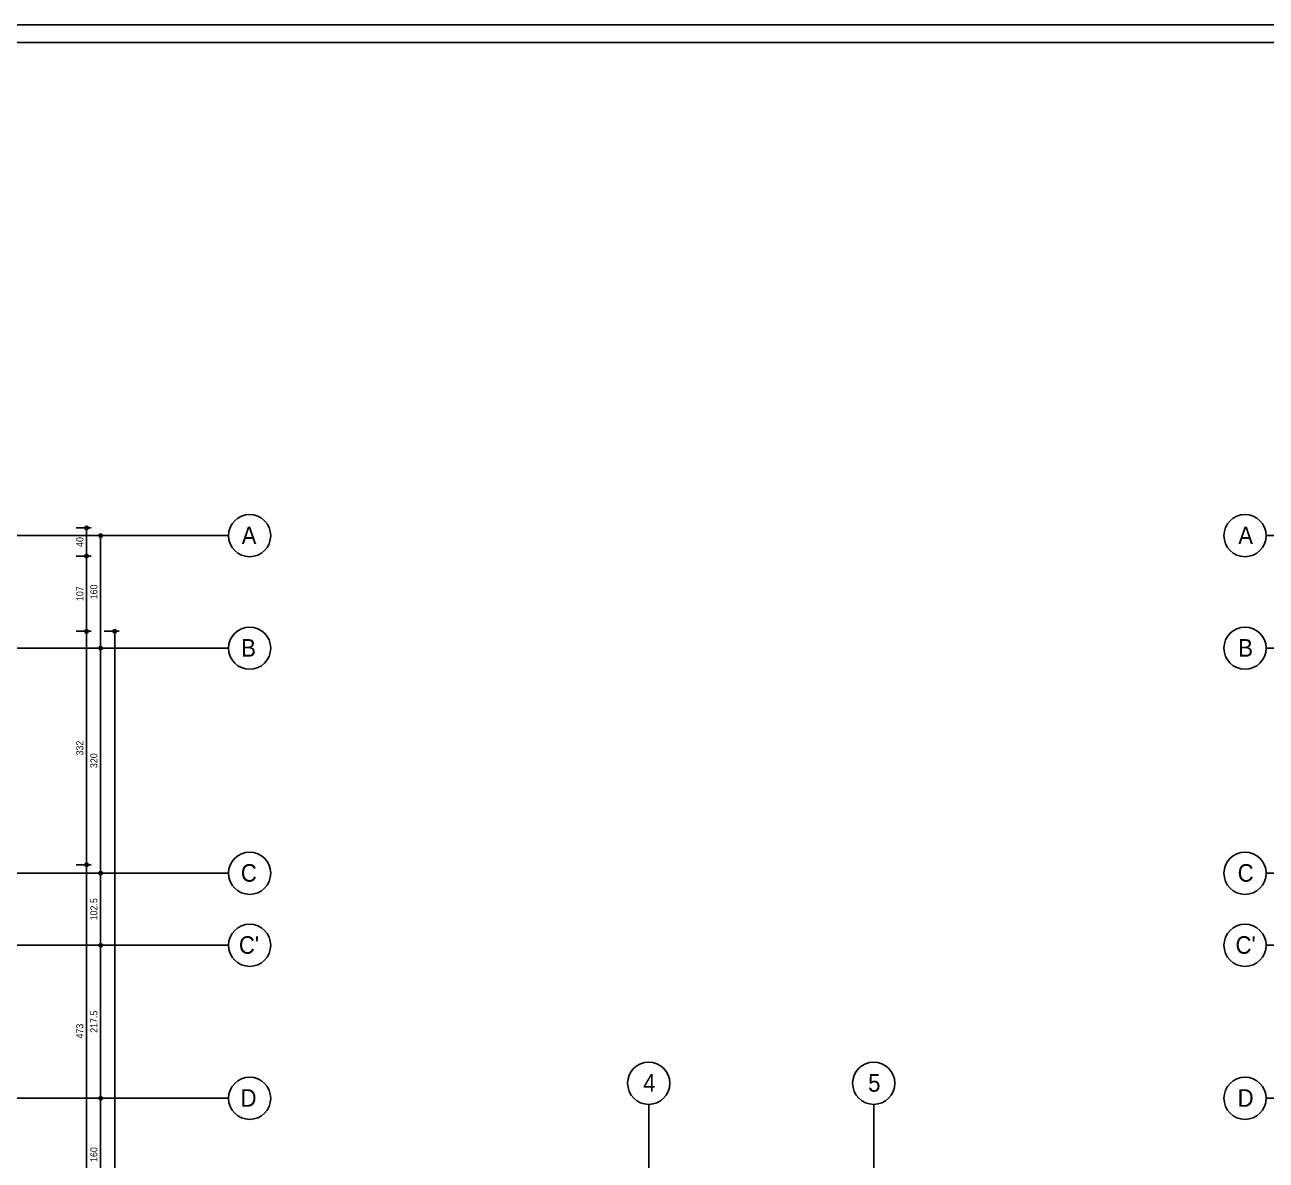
# Model space of a CAD drawing. Extents: x 460786 to 545292, y 30998 to 41694.
# Drawn here: x 471505 to 473270, y 40080 to 41694 of the extents above; entities that cross this region are included whole.
import ezdxf
from ezdxf.enums import TextEntityAlignment as Align

# ---------------------------------------------------------------- set-up
doc = ezdxf.new("R2010")
doc.units = 0
doc.header["$LTSCALE"] = 50
doc.header["$MEASUREMENT"] = 0
doc.header["$PDMODE"] = 35
doc.linetypes.add('DASHDOT', pattern=[5.5, 5, -0.25, 0, -0.25])
doc.layers.get('0').update_dxf_attribs({"linetype": 'CONTINUOUS'})
doc.layers.get('Defpoints').update_dxf_attribs({"linetype": 'CONTINUOUS'})
for name, color, linetype in [('A-Aks Balonu', 2, 'CONTINUOUS'), ('A-Aks Dikey', 12, 'DASHDOT'), ('A-Aks Yatay', 12, 'DASHDOT'), ('A-Lejant', 23, 'CONTINUOUS'), ('A-Olcu DIS Dikey', 8, 'CONTINUOUS')]:
    doc.layers.add(name, color=color, linetype=linetype)
doc.styles.get("Standard").update_dxf_attribs({"font": 'arial.ttf', "width": 0.9})
doc.dimstyles.new('EXIT', dxfattribs={"dimscale": 50, "dimtxt": 0.23, "dimasz": 0.03, "dimexe": 0.125, "dimexo": 0.5, "dimgap": 0.09, "dimtad": 1, "dimzin": 1, "dimdsep": 46, "dimtxsty": 'Standard', "dimblk": 'TICK', "dimcen": 0.2, "dimadec": 0, "dimazin": 0, "dimtfac": 1, "dimtix": 1, "dimtofl": 0, "dimtmove": 2, "dimatfit": 3, "dimldrblk": 'TICK', "dimfxl": 1, "dimtolj": 1, "dimtzin": 1, "dimarcsym": 0})

# ---------------------------------------------------------------- blocks, each defined once
blk = doc.blocks.new('aks')
blk.add_circle((-0.8, 38.6), 60)
at = {"width": 0.9}
blk.add_attdef('AKSNO', text='', height=50, dxfattribs=at).set_placement((-0.8, 38.6), align=Align.MIDDLE_CENTER)
blk = doc.blocks.new('TICK', base_point=(53.7, 38.1))
blk.add_line((55.4, 38.1), (52, 38.1))
blk.add_circle((53.7, 38.1), 1.67)
blk = doc.blocks.new('*D330')
at = {"layer": 'A-Olcu DIS Dikey', "color": 0, "lineweight": -2, "transparency": 16777216}
for p, q in [((471597.4, 40167.5), (471618.7, 40167.5)), ((471612.4, 40166), (471612.4, 40009)), ((471597.4, 40007.5), (471618.7, 40007.5))]:
    blk.add_line(p, q, dxfattribs=at)
at = {"layer": 'Defpoints', "color": 0, "transparency": 16777216}
for p in [(471572.4, 40167.5), (471572.4, 40007.5), (471612.4, 40007.5)]:
    blk.add_point(p, dxfattribs=at)
at = {"layer": 'A-Olcu DIS Dikey', "color": 0, "lineweight": -2, "transparency": 16777216, "xscale": 1.5, "yscale": 1.5, "zscale": 1.5}
for p, rotation in [((471612.4, 40167.5), 90), ((471612.4, 40007.5), 270)]:
    blk.add_blockref('TICK', p, dxfattribs=dict(at, rotation=rotation))
at = {"layer": 'A-Olcu DIS Dikey', "color": 0, "transparency": 16777216, "insert": (471602.8, 40087.5), "char_height": 10, "attachment_point": 5, "rotation": 90}
blk.add_mtext('\\A1;160', dxfattribs=at)
blk = doc.blocks.new('*D331')
at = {"layer": 'A-Olcu DIS Dikey', "color": 0, "lineweight": -2, "transparency": 16777216}
for p, q in [((471597.4, 40385), (471618.7, 40385)), ((471612.4, 40169), (471612.4, 40383.5)), ((471597.4, 40167.5), (471618.7, 40167.5))]:
    blk.add_line(p, q, dxfattribs=at)
at = {"layer": 'Defpoints', "color": 0, "transparency": 16777216}
for p in [(471572.4, 40385), (471612.4, 40385), (471572.4, 40167.5)]:
    blk.add_point(p, dxfattribs=at)
at = {"layer": 'A-Olcu DIS Dikey', "color": 0, "lineweight": -2, "transparency": 16777216, "xscale": 1.5, "yscale": 1.5, "zscale": 1.5}
for p, rotation in [((471612.4, 40385), 90), ((471612.4, 40167.5), 270)]:
    blk.add_blockref('TICK', p, dxfattribs=dict(at, rotation=rotation))
at = {"layer": 'A-Olcu DIS Dikey', "color": 0, "transparency": 16777216, "insert": (471602.8, 40276.3), "char_height": 10, "attachment_point": 5, "rotation": 90}
blk.add_mtext('\\A1;217.5', dxfattribs=at)
blk = doc.blocks.new('*D332')
at = {"layer": 'A-Olcu DIS Dikey', "color": 0, "lineweight": -2, "transparency": 16777216}
for p, q in [((471597.4, 40487.5), (471618.7, 40487.5)), ((471612.4, 40486), (471612.4, 40386.5)), ((471597.4, 40385), (471618.7, 40385))]:
    blk.add_line(p, q, dxfattribs=at)
at = {"layer": 'Defpoints', "color": 0, "transparency": 16777216}
for p in [(471572.4, 40487.5), (471572.4, 40385), (471612.4, 40385)]:
    blk.add_point(p, dxfattribs=at)
at = {"layer": 'A-Olcu DIS Dikey', "color": 0, "lineweight": -2, "transparency": 16777216, "xscale": 1.5, "yscale": 1.5, "zscale": 1.5}
for p, rotation in [((471612.4, 40487.5), 90), ((471612.4, 40385), 270)]:
    blk.add_blockref('TICK', p, dxfattribs=dict(at, rotation=rotation))
at = {"layer": 'A-Olcu DIS Dikey', "color": 0, "transparency": 16777216, "insert": (471602.8, 40436.3), "char_height": 10, "attachment_point": 5, "rotation": 90}
blk.add_mtext('\\A1;102.5', dxfattribs=at)
blk = doc.blocks.new('*D333')
at = {"layer": 'A-Olcu DIS Dikey', "color": 0, "lineweight": -2, "transparency": 16777216}
for p, q in [((471617.4, 40831.5), (471638.7, 40831.5)), ((471632.4, 38224), (471632.4, 40830)), ((471617.4, 38222.5), (471638.7, 38222.5))]:
    blk.add_line(p, q, dxfattribs=at)
at = {"layer": 'Defpoints', "color": 0, "transparency": 16777216}
for p in [(471592.4, 40831.5), (471632.4, 40831.5), (471592.4, 38222.5)]:
    blk.add_point(p, dxfattribs=at)
at = {"layer": 'A-Olcu DIS Dikey', "color": 0, "lineweight": -2, "transparency": 16777216, "xscale": 1.5, "yscale": 1.5, "zscale": 1.5}
for p, rotation in [((471632.4, 40831.5), 90), ((471632.4, 38222.5), 270)]:
    blk.add_blockref('TICK', p, dxfattribs=dict(at, rotation=rotation))
at = {"layer": 'A-Olcu DIS Dikey', "color": 0, "transparency": 16777216, "insert": (471622.8, 39527), "char_height": 10, "attachment_point": 5, "rotation": 90}
blk.add_mtext('\\A1;{\\fArial TUR|b0|i0|c162|p34;2610}', dxfattribs=at)
blk = doc.blocks.new('*D334')
at = {"layer": 'A-Olcu DIS Dikey', "color": 0, "lineweight": -2, "transparency": 16777216}
for p, q in [((471597.4, 40807.5), (471618.7, 40807.5)), ((471612.4, 40489), (471612.4, 40806)), ((471597.4, 40487.5), (471618.7, 40487.5))]:
    blk.add_line(p, q, dxfattribs=at)
at = {"layer": 'Defpoints', "color": 0, "transparency": 16777216}
for p in [(471572.4, 40807.5), (471612.4, 40807.5), (471572.4, 40487.5)]:
    blk.add_point(p, dxfattribs=at)
at = {"layer": 'A-Olcu DIS Dikey', "color": 0, "lineweight": -2, "transparency": 16777216, "xscale": 1.5, "yscale": 1.5, "zscale": 1.5}
for p, rotation in [((471612.4, 40807.5), 90), ((471612.4, 40487.5), 270)]:
    blk.add_blockref('TICK', p, dxfattribs=dict(at, rotation=rotation))
at = {"layer": 'A-Olcu DIS Dikey', "color": 0, "transparency": 16777216, "insert": (471602.8, 40647.5), "char_height": 10, "attachment_point": 5, "rotation": 90}
blk.add_mtext('\\A1;320', dxfattribs=at)
blk = doc.blocks.new('*D335')
at = {"layer": 'A-Olcu DIS Dikey', "color": 0, "lineweight": -2, "transparency": 16777216}
for p, q in [((471597.4, 40967.5), (471618.7, 40967.5)), ((471612.4, 40966), (471612.4, 40809)), ((471597.4, 40807.5), (471618.7, 40807.5))]:
    blk.add_line(p, q, dxfattribs=at)
at = {"layer": 'Defpoints', "color": 0, "transparency": 16777216}
for p in [(471572.4, 40967.5), (471572.4, 40807.5), (471612.4, 40807.5)]:
    blk.add_point(p, dxfattribs=at)
at = {"layer": 'A-Olcu DIS Dikey', "color": 0, "lineweight": -2, "transparency": 16777216, "xscale": 1.5, "yscale": 1.5, "zscale": 1.5}
for p, rotation in [((471612.4, 40967.5), 90), ((471612.4, 40807.5), 270)]:
    blk.add_blockref('TICK', p, dxfattribs=dict(at, rotation=rotation))
at = {"layer": 'A-Olcu DIS Dikey', "color": 0, "transparency": 16777216, "insert": (471602.8, 40887.5), "char_height": 10, "attachment_point": 5, "rotation": 90}
blk.add_mtext('\\A1;160', dxfattribs=at)
blk = doc.blocks.new('*D336')
at = {"layer": 'A-Olcu DIS Dikey', "color": 0, "lineweight": -2, "transparency": 16777216}
for p, q in [((471577.4, 40831.5), (471598.7, 40831.5)), ((471592.4, 40501), (471592.4, 40830)), ((471577.4, 40499.5), (471598.7, 40499.5))]:
    blk.add_line(p, q, dxfattribs=at)
at = {"layer": 'Defpoints', "color": 0, "transparency": 16777216}
for p in [(471552.4, 40831.5), (471592.4, 40831.5), (471552.4, 40499.5)]:
    blk.add_point(p, dxfattribs=at)
at = {"layer": 'A-Olcu DIS Dikey', "color": 0, "lineweight": -2, "transparency": 16777216, "xscale": 1.5, "yscale": 1.5, "zscale": 1.5}
for p, rotation in [((471592.4, 40831.5), 90), ((471592.4, 40499.5), 270)]:
    blk.add_blockref('TICK', p, dxfattribs=dict(at, rotation=rotation))
at = {"layer": 'A-Olcu DIS Dikey', "color": 0, "transparency": 16777216, "insert": (471582.8, 40665.5), "char_height": 10, "attachment_point": 5, "rotation": 90}
blk.add_mtext('\\A1;332', dxfattribs=at)
blk = doc.blocks.new('*D337')
at = {"layer": 'A-Olcu DIS Dikey', "color": 0, "lineweight": -2, "transparency": 16777216}
for p, q in [((471577.4, 40499.5), (471598.7, 40499.5)), ((471592.4, 40498), (471592.4, 40028)), ((471577.4, 40026.5), (471598.7, 40026.5))]:
    blk.add_line(p, q, dxfattribs=at)
at = {"layer": 'Defpoints', "color": 0, "transparency": 16777216}
for p in [(471552.4, 40499.5), (471552.4, 40026.5), (471592.4, 40026.5)]:
    blk.add_point(p, dxfattribs=at)
at = {"layer": 'A-Olcu DIS Dikey', "color": 0, "lineweight": -2, "transparency": 16777216, "xscale": 1.5, "yscale": 1.5, "zscale": 1.5}
for p, rotation in [((471592.4, 40499.5), 90), ((471592.4, 40026.5), 270)]:
    blk.add_blockref('TICK', p, dxfattribs=dict(at, rotation=rotation))
at = {"layer": 'A-Olcu DIS Dikey', "color": 0, "transparency": 16777216, "insert": (471582.8, 40263), "char_height": 10, "attachment_point": 5, "rotation": 90}
blk.add_mtext('\\A1;473', dxfattribs=at)
blk = doc.blocks.new('*D341')
at = {"layer": 'A-Olcu DIS Dikey', "color": 0, "lineweight": -2, "transparency": 16777216}
for p, q in [((471577.4, 40938.5), (471598.7, 40938.5)), ((471592.4, 40937), (471592.4, 40833)), ((471577.4, 40831.5), (471598.7, 40831.5))]:
    blk.add_line(p, q, dxfattribs=at)
at = {"layer": 'Defpoints', "color": 0, "transparency": 16777216}
for p in [(471552.4, 40938.5), (471552.4, 40831.5), (471592.4, 40831.5)]:
    blk.add_point(p, dxfattribs=at)
at = {"layer": 'A-Olcu DIS Dikey', "color": 0, "lineweight": -2, "transparency": 16777216, "xscale": 1.5, "yscale": 1.5, "zscale": 1.5}
for p, rotation in [((471592.4, 40938.5), 90), ((471592.4, 40831.5), 270)]:
    blk.add_blockref('TICK', p, dxfattribs=dict(at, rotation=rotation))
at = {"layer": 'A-Olcu DIS Dikey', "color": 0, "transparency": 16777216, "insert": (471582.8, 40885), "char_height": 10, "attachment_point": 5, "rotation": 90}
blk.add_mtext('\\A1;107', dxfattribs=at)
blk = doc.blocks.new('*D342')
at = {"layer": 'A-Olcu DIS Dikey', "color": 0, "lineweight": -2, "transparency": 16777216}
for p, q in [((471577.4, 40978.5), (471598.7, 40978.5)), ((471592.4, 40940), (471592.4, 40977)), ((471577.4, 40938.5), (471598.7, 40938.5))]:
    blk.add_line(p, q, dxfattribs=at)
at = {"layer": 'Defpoints', "color": 0, "transparency": 16777216}
for p in [(471552.4, 40978.5), (471592.4, 40978.5), (471552.4, 40938.5)]:
    blk.add_point(p, dxfattribs=at)
at = {"layer": 'A-Olcu DIS Dikey', "color": 0, "lineweight": -2, "transparency": 16777216, "xscale": 1.5, "yscale": 1.5, "zscale": 1.5}
for p, rotation in [((471592.4, 40978.5), 90), ((471592.4, 40938.5), 270)]:
    blk.add_blockref('TICK', p, dxfattribs=dict(at, rotation=rotation))
at = {"layer": 'A-Olcu DIS Dikey', "color": 0, "transparency": 16777216, "insert": (471582.8, 40958.5), "char_height": 10, "attachment_point": 5, "rotation": 90}
blk.add_mtext('\\A1;40', dxfattribs=at)

msp = doc.modelspace()

# ---------------------------------------------------------------- linework, layer by layer
at = {"layer": 'A-Aks Dikey', "ltscale": 1.5}
for p, q in [((472391.95, 40158.89), (472391.95, 38806.52)), ((472711.95, 40158.89), (472711.95, 38806.52))]:
    msp.add_line(p, q, dxfattribs=at)
at = {"layer": 'A-Aks Yatay', "ltscale": 1.5}
for p, q in [((468955.88, 40967.5), (471794.29, 40967.5)), ((473270.05, 40967.5), (476108.46, 40967.5)), ((468955.88, 40807.5), (471794.29, 40807.5)), ((473270.05, 40807.5), (476108.46, 40807.5)), ((468955.88, 40487.5), (471794.29, 40487.5)), ((473270.05, 40487.5), (476108.46, 40487.5)), ((468955.88, 40385), (471794.29, 40385)), ((473270.05, 40385), (476108.46, 40385)), ((468955.88, 40167.5), (471794.29, 40167.5)), ((473270.05, 40167.5), (476108.46, 40167.5))]:
    msp.add_line(p, q, dxfattribs=at)
at = {"layer": 'A-Lejant'}
msp.add_lwpolyline([(460786.15, 41693.81), (460786.15, 37193.81), (545291.84, 37193.81), (545291.84, 41693.81), (460786.15, 41693.81)], dxfattribs=at)
msp.add_lwpolyline([(460811.15, 41668.81), (460811.15, 37218.81), (545266.84, 37218.81), (545266.84, 41668.81)], close=True, dxfattribs=at)

# ---------------------------------------------------------------- block references
at = {"layer": 'A-Aks Balonu'}
ref = msp.add_blockref('aks', (471824.71, 40948.18), dxfattribs=dict(at, xscale=0.5, yscale=0.5, zscale=0.5))
ref.add_attrib('AKSNO', 'A', dxfattribs={"layer": '0', "height": 25, "width": 0.9}).set_placement((471823.49, 40967.93), align=Align.MIDDLE_CENTER)
ref = msp.add_blockref('aks', (473239.63, 40948.18), dxfattribs=dict(at, xscale=-0.5, yscale=0.5, zscale=0.5))
ref.add_attrib('AKSNO', 'A', dxfattribs={"layer": '0', "height": 25, "width": 0.9}).set_placement((473240.85, 40967.93), align=Align.MIDDLE_CENTER)
ref = msp.add_blockref('aks', (471824.71, 40788.18), dxfattribs=dict(at, xscale=0.5, yscale=0.5, zscale=0.5))
ref.add_attrib('AKSNO', 'B', dxfattribs={"layer": '0', "height": 25, "width": 0.9}).set_placement((471822.86, 40807.93), align=Align.MIDDLE_CENTER)
ref = msp.add_blockref('aks', (473239.63, 40788.18), dxfattribs=dict(at, xscale=-0.5, yscale=0.5, zscale=0.5))
ref.add_attrib('AKSNO', 'B', dxfattribs={"layer": '0', "height": 25, "width": 0.9}).set_placement((473240.85, 40807.93), align=Align.MIDDLE_CENTER)
ref = msp.add_blockref('aks', (471824.71, 40468.18), dxfattribs=dict(at, xscale=0.5, yscale=0.5, zscale=0.5))
ref.add_attrib('AKSNO', 'C', dxfattribs={"layer": '0', "height": 25, "width": 0.9}).set_placement((471823.17, 40487.93), align=Align.MIDDLE_CENTER)
ref = msp.add_blockref('aks', (473239.63, 40468.18), dxfattribs=dict(at, xscale=-0.5, yscale=0.5, zscale=0.5))
ref.add_attrib('AKSNO', 'C', dxfattribs={"layer": '0', "height": 25, "width": 0.9}).set_placement((473240.85, 40487.93), align=Align.MIDDLE_CENTER)
ref = msp.add_blockref('aks', (471824.71, 40365.68), dxfattribs=dict(at, xscale=0.5, yscale=0.5, zscale=0.5))
ref.add_attrib('AKSNO', "C'", dxfattribs={"layer": '0', "height": 25, "width": 0.9}).set_placement((471823.4, 40385.43), align=Align.MIDDLE_CENTER)
ref = msp.add_blockref('aks', (473239.63, 40365.68), dxfattribs=dict(at, xscale=-0.5, yscale=0.5, zscale=0.5))
ref.add_attrib('AKSNO', "C'", dxfattribs={"layer": '0', "height": 25, "width": 0.9}).set_placement((473240.85, 40385.43), align=Align.MIDDLE_CENTER)
ref = msp.add_blockref('aks', (472391.53, 40169.57), dxfattribs=dict(at, xscale=-0.5, yscale=0.5, zscale=0.5))
ref.add_attrib('AKSNO', '4', dxfattribs={"layer": '0', "height": 25, "width": 0.9}).set_placement((472392.75, 40189.32), align=Align.MIDDLE_CENTER)
ref = msp.add_blockref('aks', (472711.53, 40169.57), dxfattribs=dict(at, xscale=-0.5, yscale=0.5, zscale=0.5))
ref.add_attrib('AKSNO', '5', dxfattribs={"layer": '0', "height": 25, "width": 0.9}).set_placement((472712.75, 40189.32), align=Align.MIDDLE_CENTER)
ref = msp.add_blockref('aks', (471824.71, 40148.18), dxfattribs=dict(at, xscale=0.5, yscale=0.5, zscale=0.5))
ref.add_attrib('AKSNO', 'D', dxfattribs={"layer": '0', "height": 25, "width": 0.9}).set_placement((471822.74, 40167.93), align=Align.MIDDLE_CENTER)
ref = msp.add_blockref('aks', (473239.63, 40148.18), dxfattribs=dict(at, xscale=-0.5, yscale=0.5, zscale=0.5))
ref.add_attrib('AKSNO', 'D', dxfattribs={"layer": '0', "height": 25, "width": 0.9}).set_placement((473240.85, 40167.93), align=Align.MIDDLE_CENTER)

# ---------------------------------------------------------------- dimensions: what is measured, and where the dimension line sits
at = {"layer": 'A-Olcu DIS Dikey'}
for p1, p2, distance, picture, middle in [((471552.44, 40938.5), (471552.44, 40978.5), -40, '*D342', (471582.83, 40958.5)), ((471572.44, 40967.5), (471572.44, 40807.5), 40, '*D335', (471602.83, 40887.5)), ((471552.44, 40938.5), (471552.44, 40831.5), 40, '*D341', (471582.83, 40885)), ((471552.44, 40499.5), (471552.44, 40831.5), -40, '*D336', (471582.83, 40665.5)), ((471572.44, 40487.5), (471572.44, 40807.5), -40, '*D334', (471602.83, 40647.5)), ((471552.44, 40499.5), (471552.44, 40026.5), 40, '*D337', (471582.83, 40263)), ((471572.44, 40487.5), (471572.44, 40385), 40, '*D332', (471602.83, 40436.25)), ((471572.44, 40167.5), (471572.44, 40385), -40, '*D331', (471602.83, 40276.25)), ((471572.44, 40167.5), (471572.44, 40007.5), 40, '*D330', (471602.83, 40087.5))]:
    dim = msp.add_aligned_dim(p1=p1, p2=p2, distance=distance, dimstyle='EXIT', override={"dimtxt": 0.2, "dimdec": 1, "dimzin": 9, "dimtdec": 1}, dxfattribs=at)
    dim.commit()
    dim.dimension.update_dxf_attribs({"geometry": picture, "text_midpoint": middle})
dim = msp.add_aligned_dim(p1=(471592.44, 38222.5), p2=(471592.44, 40831.5), distance=-40, text='{\\fArial TUR|b0|i0|c162|p34;2610}', dimstyle='EXIT', override={"dimtxt": 0.2, "dimdec": 1, "dimzin": 9, "dimtdec": 1}, dxfattribs=at)
dim.commit()
dim.dimension.update_dxf_attribs({"geometry": '*D333', "text_midpoint": (471622.83, 39527)})

doc.saveas('drawing.dxf')
